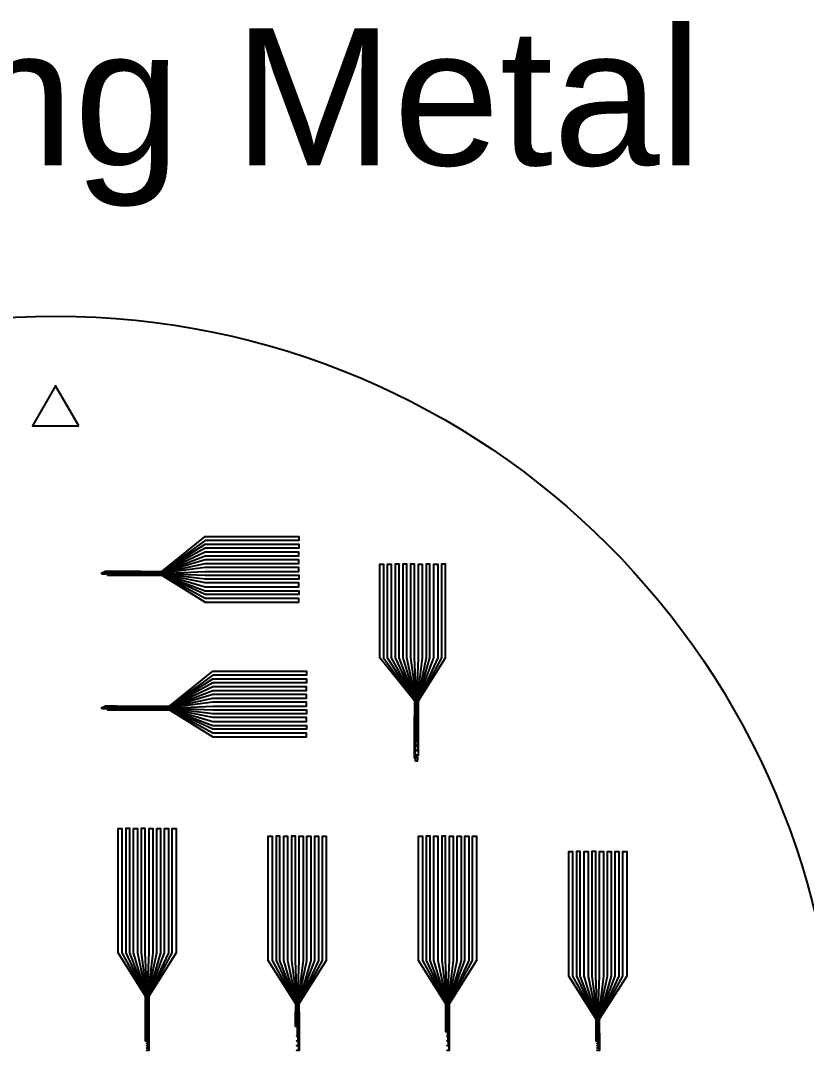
# Model space of a CAD drawing. Header units: millimetres. Extents: x 0 to 404, y 0 to 120.
# Drawn here: x 48.3 to 99, y 52.3 to 120.1 of the extents above; entities that cross this region are included whole.
import ezdxf

# ---------------------------------------------------------------- set-up
doc = ezdxf.new("R2010")
doc.units = ezdxf.units.MM
doc.layers.add('1st Metal', color=2, linetype='Continuous')
doc.layers.add('Aligner1', color=191, linetype='Continuous')
doc.styles.get("Standard").update_dxf_attribs({"font": 'arial.ttf'})

msp = doc.modelspace()

# ---------------------------------------------------------------- linework, layer by layer
at = {"layer": '1st Metal'}
for p, q in [((54.403, 84.249), (53.857, 84.249)), ((54.403, 84.261), (53.869, 84.261)), ((54.403, 84.276), (53.932, 84.276)), ((54.403, 84.303), (54.007, 84.303)), ((54.403, 84.342), (54.094, 84.342)), ((55.843, 84.468), (55.991, 84.468)), ((55.843, 84.456), (55.991, 84.456)), ((55.843, 84.441), (55.991, 84.441)), ((55.843, 84.429), (55.991, 84.429)), ((55.96, 84.387), (55.96, 84.357)), ((55.96, 84.357), (55.96, 84.387)), ((55.96, 84.357), (55.99, 84.357)), ((55.99, 84.357), (55.96, 84.357)), ((54.362, 75.758), (54.403, 75.758)), ((54.362, 75.746), (54.403, 75.746)), ((54.362, 75.731), (54.403, 75.731)), ((54.362, 75.719), (54.403, 75.719)), ((54.362, 75.704), (54.403, 75.704)), ((54.362, 75.692), (54.403, 75.692)), ((54.362, 75.632), (54.403, 75.632)), ((54.362, 75.62), (54.403, 75.62)), ((54.362, 75.605), (54.403, 75.605)), ((54.362, 75.593), (54.403, 75.593)), ((54.362, 75.578), (54.403, 75.578)), ((54.362, 75.566), (54.403, 75.566)), ((54.362, 75.551), (54.403, 75.551)), ((54.362, 75.539), (54.403, 75.539)), ((73.812, 75.045), (73.812, 75.075)), ((73.812, 75.075), (73.812, 75.045)), ((73.938, 72.651), (73.938, 72.616)), ((56.306, 54.551), (56.306, 54.592)), ((56.318, 54.551), (56.318, 54.592)), ((56.333, 54.551), (56.333, 54.592)), ((56.345, 54.551), (56.345, 54.592)), ((56.36, 54.551), (56.36, 54.592)), ((56.372, 54.551), (56.372, 54.592)), ((56.432, 54.551), (56.432, 54.592)), ((56.444, 54.551), (56.444, 54.592)), ((56.459, 54.551), (56.459, 54.592)), ((56.471, 54.551), (56.471, 54.592)), ((56.486, 54.551), (56.486, 54.592)), ((56.498, 54.551), (56.498, 54.592)), ((56.513, 54.551), (56.513, 54.592)), ((85.436, 54.551), (85.436, 54.592)), ((85.448, 54.551), (85.448, 54.592)), ((85.463, 54.551), (85.463, 54.592)), ((85.475, 54.551), (85.475, 54.592)), ((85.49, 54.551), (85.49, 54.592)), ((85.502, 54.551), (85.502, 54.592)), ((85.562, 54.551), (85.562, 54.592)), ((85.574, 54.551), (85.574, 54.592)), ((85.589, 54.551), (85.589, 54.592)), ((85.601, 54.551), (85.601, 54.592)), ((85.616, 54.551), (85.616, 54.592)), ((85.628, 54.551), (85.628, 54.592)), ((85.643, 54.551), (85.643, 54.592))]:
    msp.add_line(p, q, dxfattribs=at)
for points in [[(56.05, 84.474, -0.072993), (56.021, 84.478), (56.019, 84.479, 0.072993), (55.991, 84.483), (53.722, 84.483, 0.201221), (53.651, 84.453, 0.681472), (53.658, 84.436, -0.011355), (53.699, 84.437), (53.74, 84.437), (53.74, 84.307), (53.699, 84.307, -0.062124), (53.48, 84.334), (53.48, 84.41, -0.040545), (53.622, 84.434, -0.282415), (53.722, 84.495), (55.991, 84.495, -0.072993), (56.019, 84.491), (56.021, 84.49, 0.072993), (56.05, 84.486), (57.363, 84.486), (60.163, 86.747), (61.393, 86.747), (66.213, 86.747), (66.213, 86.497), (61.393, 86.497), (60.163, 86.497), (57.363, 84.474)], [(56.05, 84.447, -0.072993), (56.021, 84.451), (56.019, 84.452, 0.072993), (55.991, 84.456), (55.756, 84.456), (55.756, 84.387), (55.765, 84.387), (55.765, 84.357), (55.735, 84.357), (55.735, 84.387), (55.744, 84.387), (55.744, 84.468), (55.991, 84.468, -0.072993), (56.019, 84.464), (56.021, 84.463, 0.072993), (56.05, 84.459), (57.363, 84.459), (60.163, 86.247), (61.393, 86.247), (66.213, 86.247), (66.213, 85.997), (61.393, 85.997), (60.163, 85.997), (57.363, 84.447)], [(60.163, 85.497), (61.393, 85.497), (66.213, 85.497), (66.213, 85.747), (61.393, 85.747), (60.163, 85.747), (57.363, 84.432), (56.05, 84.432, -0.072993), (56.021, 84.436), (56.019, 84.437, 0.072993), (55.991, 84.441), (55.819, 84.441), (55.819, 84.387), (55.81, 84.387), (55.81, 84.357), (55.84, 84.357), (55.84, 84.387), (55.831, 84.387), (55.831, 84.429), (55.991, 84.429, -0.072993), (56.019, 84.425), (56.021, 84.424, 0.072993), (56.05, 84.42), (57.363, 84.42)], [(56.05, 84.405, -0.072993), (56.021, 84.409), (56.019, 84.41, 0.072993), (55.991, 84.414), (55.894, 84.414), (55.894, 84.387), (55.885, 84.387), (55.885, 84.357), (55.915, 84.357), (55.915, 84.387), (55.906, 84.387), (55.906, 84.402), (55.991, 84.402, -0.072993), (56.019, 84.398), (56.021, 84.397, 0.072993), (56.05, 84.393), (57.363, 84.393), (60.163, 84.997), (61.393, 84.997), (66.213, 84.997), (66.213, 85.247), (61.393, 85.247), (60.163, 85.247), (57.363, 84.405)], [(73.725, 75.135, -0.072993), (73.721, 75.106), (73.72, 75.104, 0.072993), (73.716, 75.075), (73.716, 72.469, 0.201221), (73.746, 72.398, 0.681472), (73.763, 72.406, -0.011355), (73.762, 72.446), (73.762, 72.487), (73.892, 72.487), (73.892, 72.446, -0.062124), (73.865, 72.227), (73.789, 72.227, -0.040545), (73.765, 72.369, -0.282415), (73.704, 72.469), (73.704, 75.075, -0.072993), (73.708, 75.104), (73.709, 75.106, 0.072993), (73.713, 75.135), (73.713, 76.11), (71.452, 78.91), (71.452, 80.14), (71.452, 84.96), (71.702, 84.96), (71.702, 80.14), (71.702, 78.91), (73.725, 76.11)], [(73.752, 75.135, -0.072993), (73.748, 75.106), (73.747, 75.104, 0.072993), (73.743, 75.075), (73.743, 74.166), (73.812, 74.166), (73.812, 74.175), (73.842, 74.175), (73.842, 74.145), (73.812, 74.145), (73.812, 74.154), (73.731, 74.154), (73.731, 75.075, -0.072993), (73.735, 75.104), (73.736, 75.106, 0.072993), (73.74, 75.135), (73.74, 76.11), (71.952, 78.91), (71.952, 80.14), (71.952, 84.96), (72.202, 84.96), (72.202, 80.14), (72.202, 78.91), (73.752, 76.11)], [(72.702, 78.91), (72.702, 80.14), (72.702, 84.96), (72.452, 84.96), (72.452, 80.14), (72.452, 78.91), (73.767, 76.11), (73.767, 75.135, -0.072993), (73.763, 75.106), (73.762, 75.104, 0.072993), (73.758, 75.075), (73.758, 74.454), (73.812, 74.454), (73.812, 74.445), (73.842, 74.445), (73.842, 74.475), (73.812, 74.475), (73.812, 74.466), (73.77, 74.466), (73.77, 75.075, -0.072993), (73.774, 75.104), (73.775, 75.106, 0.072993), (73.779, 75.135), (73.779, 76.11)], [(73.794, 75.135, -0.072993), (73.79, 75.106), (73.789, 75.104, 0.072993), (73.785, 75.075), (73.785, 74.754), (73.812, 74.754), (73.812, 74.745), (73.842, 74.745), (73.842, 74.775), (73.812, 74.775), (73.812, 74.766), (73.797, 74.766), (73.797, 75.075, -0.072993), (73.801, 75.104), (73.802, 75.106, 0.072993), (73.806, 75.135), (73.806, 76.11), (73.202, 78.91), (73.202, 80.14), (73.202, 84.96), (72.952, 84.96), (72.952, 80.14), (72.952, 78.91), (73.794, 76.11)], [(74.952, 78.91), (74.952, 80.14), (74.952, 84.96), (75.202, 84.96), (75.202, 80.14), (75.202, 78.91), (73.914, 76.11), (73.914, 75.135, 0.072993), (73.918, 75.106), (73.919, 75.104, -0.072993), (73.923, 75.075), (73.923, 72.904), (73.842, 72.904), (73.842, 72.895), (73.812, 72.895), (73.812, 72.925), (73.842, 72.925), (73.842, 72.916), (73.911, 72.916), (73.911, 75.075, 0.072993), (73.907, 75.104), (73.906, 75.106, -0.072993), (73.902, 75.135), (73.902, 76.11)], [(73.86, 75.135, 0.072993), (73.864, 75.106), (73.865, 75.104, -0.072993), (73.869, 75.075), (73.869, 73.504), (73.842, 73.504), (73.842, 73.495), (73.812, 73.495), (73.812, 73.525), (73.842, 73.525), (73.842, 73.516), (73.857, 73.516), (73.857, 74.422), (73.857, 75.075, 0.072993), (73.853, 75.104), (73.852, 75.106, -0.072993), (73.848, 75.135), (73.848, 76.11), (73.952, 78.91), (73.952, 80.14), (73.952, 84.96), (74.202, 84.96), (74.202, 80.14), (74.202, 78.91), (73.86, 76.11)], [(74.702, 78.91), (74.702, 80.14), (74.702, 84.96), (74.452, 84.96), (74.452, 80.14), (74.452, 78.91), (73.875, 76.11), (73.875, 75.135, 0.072993), (73.879, 75.106), (73.88, 75.104, -0.072993), (73.884, 75.075), (73.884, 73.216), (73.842, 73.216), (73.842, 73.225), (73.812, 73.225), (73.812, 73.195), (73.842, 73.195), (73.842, 73.204), (73.896, 73.204), (73.896, 75.075, 0.072993), (73.892, 75.104), (73.891, 75.106, -0.072993), (73.887, 75.135), (73.887, 76.11)], [(53.869, 84.357), (53.878, 84.357), (53.878, 84.387), (53.848, 84.387), (53.848, 84.357), (53.857, 84.357), (53.857, 84.249), (55.991, 84.249, 0.072993), (56.019, 84.253), (56.021, 84.254, -0.072993), (56.05, 84.258), (57.363, 84.258), (60.163, 82.497), (61.393, 82.497), (66.213, 82.497), (66.213, 82.747), (61.393, 82.747), (60.163, 82.747), (57.363, 84.27), (56.05, 84.27, 0.072993), (56.021, 84.266), (56.019, 84.265, -0.072993), (55.991, 84.261), (53.869, 84.261)], [(54.462, 75.764, -0.072993), (54.434, 75.768), (54.432, 75.769, 0.072993), (54.403, 75.773), (53.722, 75.773, 0.201221), (53.651, 75.743, 0.681472), (53.658, 75.726, -0.011355), (53.699, 75.727), (53.74, 75.727), (53.74, 75.597), (53.699, 75.597, -0.062124), (53.48, 75.624), (53.48, 75.7, -0.040545), (53.622, 75.724, -0.282415), (53.722, 75.785), (54.403, 75.785, -0.072993), (54.432, 75.781), (54.434, 75.78, 0.072993), (54.462, 75.776), (57.863, 75.776), (60.663, 78.037), (61.893, 78.037), (66.713, 78.037), (66.713, 77.787), (61.893, 77.787), (60.663, 77.787), (57.863, 75.764)], [(54.462, 75.737, -0.072993), (54.434, 75.741), (54.432, 75.742, 0.072993), (54.403, 75.746), (54.169, 75.746), (54.169, 75.677), (54.178, 75.677), (54.178, 75.647), (54.148, 75.647), (54.148, 75.677), (54.157, 75.677), (54.157, 75.758), (54.403, 75.758, -0.072993), (54.432, 75.754), (54.434, 75.753, 0.072993), (54.462, 75.749), (57.863, 75.749), (60.663, 77.537), (61.893, 77.537), (66.713, 77.537), (66.713, 77.287), (61.893, 77.287), (60.663, 77.287), (57.863, 75.737)], [(60.663, 76.787), (61.893, 76.787), (66.713, 76.787), (66.713, 77.037), (61.893, 77.037), (60.663, 77.037), (57.863, 75.722), (54.462, 75.722, -0.072993), (54.434, 75.726), (54.432, 75.727, 0.072993), (54.403, 75.731), (54.232, 75.731), (54.232, 75.677), (54.223, 75.677), (54.223, 75.647), (54.253, 75.647), (54.253, 75.677), (54.244, 75.677), (54.244, 75.719), (54.403, 75.719, -0.072993), (54.432, 75.715), (54.434, 75.714, 0.072993), (54.462, 75.71), (57.863, 75.71)], [(54.462, 75.695, -0.072993), (54.434, 75.699), (54.432, 75.7, 0.072993), (54.403, 75.704), (54.307, 75.704), (54.307, 75.677), (54.298, 75.677), (54.298, 75.647), (54.328, 75.647), (54.328, 75.677), (54.319, 75.677), (54.319, 75.692), (54.403, 75.692, -0.072993), (54.432, 75.688), (54.434, 75.687, 0.072993), (54.462, 75.683), (57.863, 75.683), (60.663, 76.287), (61.893, 76.287), (66.713, 76.287), (66.713, 76.537), (61.893, 76.537), (60.663, 76.537), (57.863, 75.695)], [(54.462, 75.56, 0.072993), (54.434, 75.556), (54.432, 75.555, -0.072993), (54.403, 75.551), (53.869, 75.551), (53.869, 75.647), (53.878, 75.647), (53.878, 75.677), (53.848, 75.677), (53.848, 75.647), (53.857, 75.647), (53.857, 75.539), (54.403, 75.539, 0.072993), (54.432, 75.543), (54.434, 75.544, -0.072993), (54.462, 75.548), (57.863, 75.548), (60.663, 73.787), (61.893, 73.787), (66.713, 73.787), (66.713, 74.037), (61.893, 74.037), (60.663, 74.037), (57.863, 75.56)], [(60.663, 74.537), (61.893, 74.537), (66.713, 74.537), (66.713, 74.287), (61.893, 74.287), (60.663, 74.287), (57.863, 75.575), (54.462, 75.575, 0.072993), (54.434, 75.571), (54.432, 75.57, -0.072993), (54.403, 75.566), (53.932, 75.566), (53.932, 75.647), (53.923, 75.647), (53.923, 75.677), (53.953, 75.677), (53.953, 75.647), (53.944, 75.647), (53.944, 75.578), (54.403, 75.578, 0.072993), (54.432, 75.582), (54.434, 75.583, -0.072993), (54.462, 75.587), (57.863, 75.587)], [(54.462, 75.614, 0.072993), (54.434, 75.61), (54.432, 75.609, -0.072993), (54.403, 75.605), (54.019, 75.605), (54.019, 75.647), (54.028, 75.647), (54.028, 75.677), (53.998, 75.677), (53.998, 75.647), (54.007, 75.647), (54.007, 75.593), (54.403, 75.593, 0.072993), (54.432, 75.597), (54.434, 75.598, -0.072993), (54.462, 75.602), (57.863, 75.602), (60.663, 74.787), (61.893, 74.787), (66.713, 74.787), (66.713, 75.037), (61.893, 75.037), (60.663, 75.037), (57.863, 75.614)], [(54.462, 75.629, 0.072993), (54.434, 75.625), (54.432, 75.624, -0.072993), (54.403, 75.62), (54.082, 75.62), (54.082, 75.647), (54.073, 75.647), (54.073, 75.677), (54.103, 75.677), (54.103, 75.647), (54.094, 75.647), (54.094, 75.632), (54.403, 75.632, 0.072993), (54.432, 75.636), (54.434, 75.637, -0.072993), (54.462, 75.641), (57.863, 75.641), (60.663, 75.537), (61.893, 75.537), (66.713, 75.537), (66.713, 75.287), (61.893, 75.287), (60.663, 75.287), (57.863, 75.629)], [(54.79, 59.826), (56.327, 57.026), (56.327, 54.651, -0.072993), (56.323, 54.622), (56.322, 54.62, 0.072993), (56.318, 54.592), (56.318, 54.132), (56.387, 54.132), (56.387, 54.141), (56.417, 54.141), (56.417, 54.111), (56.387, 54.111), (56.387, 54.12), (56.306, 54.12), (56.306, 54.592, -0.072993), (56.31, 54.62), (56.311, 54.622, 0.072993), (56.315, 54.651), (56.315, 57.026), (54.54, 59.826), (54.54, 67.876), (54.79, 67.876)], [(55.04, 59.826), (56.342, 57.026), (56.342, 54.651, -0.072993), (56.338, 54.622), (56.337, 54.62, 0.072993), (56.333, 54.592), (56.333, 54.27), (56.387, 54.27), (56.387, 54.261), (56.417, 54.261), (56.417, 54.291), (56.387, 54.291), (56.387, 54.282), (56.345, 54.282), (56.345, 54.592, -0.072993), (56.349, 54.62), (56.35, 54.622, 0.072993), (56.354, 54.651), (56.354, 57.026), (55.29, 59.826), (55.29, 67.876), (55.04, 67.876)], [(55.79, 59.826), (56.381, 57.026), (56.381, 54.651, -0.072993), (56.377, 54.622), (56.376, 54.62, 0.072993), (56.372, 54.592), (56.372, 54.432), (56.387, 54.432), (56.387, 54.441), (56.417, 54.441), (56.417, 54.411), (56.387, 54.411), (56.387, 54.42), (56.36, 54.42), (56.36, 54.592, -0.072993), (56.364, 54.62), (56.365, 54.622, 0.072993), (56.369, 54.651), (56.369, 57.026), (55.54, 59.826), (55.54, 67.876), (55.79, 67.876)], [(58.29, 59.826), (56.516, 57.026), (56.516, 54.651, 0.072993), (56.52, 54.622), (56.521, 54.62, -0.072993), (56.525, 54.592), (56.525, 53.52), (56.417, 53.52), (56.417, 53.511), (56.387, 53.511), (56.387, 53.541), (56.417, 53.541), (56.417, 53.532), (56.513, 53.532), (56.513, 54.592, 0.072993), (56.509, 54.62), (56.508, 54.622, -0.072993), (56.504, 54.651), (56.504, 57.026), (58.04, 59.826), (58.04, 67.876), (58.29, 67.876)], [(57.79, 59.826), (56.489, 57.026), (56.489, 54.651, 0.072993), (56.493, 54.622), (56.494, 54.62, -0.072993), (56.498, 54.592), (56.498, 53.67), (56.417, 53.67), (56.417, 53.661), (56.387, 53.661), (56.387, 53.691), (56.417, 53.691), (56.417, 53.682), (56.486, 53.682), (56.486, 54.592, 0.072993), (56.482, 54.62), (56.481, 54.622, -0.072993), (56.477, 54.651), (56.477, 57.026), (57.54, 59.826), (57.54, 67.876), (57.79, 67.876)], [(57.29, 59.826), (56.462, 57.026), (56.462, 54.651, 0.072993), (56.466, 54.622), (56.467, 54.62, -0.072993), (56.471, 54.592), (56.471, 53.82), (56.417, 53.82), (56.417, 53.811), (56.387, 53.811), (56.387, 53.841), (56.417, 53.841), (56.417, 53.832), (56.459, 53.832), (56.459, 54.592, 0.072993), (56.455, 54.62), (56.454, 54.622, -0.072993), (56.45, 54.651), (56.45, 57.026), (57.04, 59.826), (57.04, 67.876), (57.29, 67.876)], [(56.79, 59.826), (56.435, 57.026), (56.435, 54.651, 0.072993), (56.439, 54.622), (56.44, 54.62, -0.072993), (56.444, 54.592), (56.444, 53.97), (56.417, 53.97), (56.417, 53.961), (56.387, 53.961), (56.387, 53.991), (56.417, 53.991), (56.417, 53.982), (56.432, 53.982), (56.432, 54.592, 0.072993), (56.428, 54.62), (56.427, 54.622, -0.072993), (56.423, 54.651), (56.423, 57.026), (56.54, 59.826), (56.54, 67.876), (56.79, 67.876)], [(64.5, 59.326), (66.037, 56.526), (66.037, 56.051, -0.072993), (66.033, 56.022), (66.032, 56.02, 0.072993), (66.028, 55.992), (66.028, 55.082), (66.097, 55.082), (66.097, 55.091), (66.127, 55.091), (66.127, 55.061), (66.097, 55.061), (66.097, 55.07), (66.016, 55.07), (66.016, 55.992, -0.072993), (66.02, 56.02), (66.021, 56.022, 0.072993), (66.025, 56.051), (66.025, 56.526), (64.25, 59.326), (64.25, 67.376), (64.5, 67.376)], [(64.75, 59.326), (66.052, 56.526), (66.052, 56.051, -0.072993), (66.048, 56.022), (66.047, 56.02, 0.072993), (66.043, 55.992), (66.043, 55.37), (66.097, 55.37), (66.097, 55.361), (66.127, 55.361), (66.127, 55.391), (66.097, 55.391), (66.097, 55.382), (66.055, 55.382), (66.055, 55.992, -0.072993), (66.059, 56.02), (66.06, 56.022, 0.072993), (66.064, 56.051), (66.064, 56.526), (65, 59.326), (65, 67.376), (64.75, 67.376)], [(65.5, 59.326), (66.091, 56.526), (66.091, 56.051, -0.072993), (66.087, 56.022), (66.086, 56.02, 0.072993), (66.082, 55.992), (66.082, 55.682), (66.097, 55.682), (66.097, 55.691), (66.127, 55.691), (66.127, 55.661), (66.097, 55.661), (66.097, 55.67), (66.07, 55.67), (66.07, 55.992, -0.072993), (66.074, 56.02), (66.075, 56.022, 0.072993), (66.079, 56.051), (66.079, 56.526), (65.25, 59.326), (65.25, 67.376), (65.5, 67.376)], [(68, 59.326), (66.226, 56.526), (66.226, 56.051, 0.072993), (66.23, 56.022), (66.231, 56.02, -0.072993), (66.235, 55.992), (66.235, 53.52), (66.127, 53.52), (66.127, 53.511), (66.097, 53.511), (66.097, 53.541), (66.127, 53.541), (66.127, 53.532), (66.223, 53.532), (66.223, 55.992, 0.072993), (66.219, 56.02), (66.218, 56.022, -0.072993), (66.214, 56.051), (66.214, 56.526), (67.75, 59.326), (67.75, 67.376), (68, 67.376)], [(67.5, 59.326), (66.199, 56.526), (66.199, 56.051, 0.072993), (66.203, 56.022), (66.204, 56.02, -0.072993), (66.208, 55.992), (66.208, 53.82), (66.127, 53.82), (66.127, 53.811), (66.097, 53.811), (66.097, 53.841), (66.127, 53.841), (66.127, 53.832), (66.196, 53.832), (66.196, 55.992, 0.072993), (66.192, 56.02), (66.191, 56.022, -0.072993), (66.187, 56.051), (66.187, 56.526), (67.25, 59.326), (67.25, 67.376), (67.5, 67.376)], [(67, 59.326), (66.172, 56.526), (66.172, 56.051, 0.072993), (66.176, 56.022), (66.177, 56.02, -0.072993), (66.181, 55.992), (66.181, 54.12), (66.127, 54.12), (66.127, 54.111), (66.097, 54.111), (66.097, 54.141), (66.127, 54.141), (66.127, 54.132), (66.169, 54.132), (66.169, 55.992, 0.072993), (66.165, 56.02), (66.164, 56.022, -0.072993), (66.16, 56.051), (66.16, 56.526), (66.75, 59.326), (66.75, 67.376), (67, 67.376)], [(66.5, 59.326), (66.145, 56.526), (66.145, 56.051, 0.072993), (66.149, 56.022), (66.15, 56.02, -0.072993), (66.154, 55.992), (66.154, 54.42), (66.127, 54.42), (66.127, 54.411), (66.097, 54.411), (66.097, 54.441), (66.127, 54.441), (66.127, 54.432), (66.142, 54.432), (66.142, 55.992, 0.072993), (66.138, 56.02), (66.137, 56.022, -0.072993), (66.133, 56.051), (66.133, 56.526), (66.25, 59.326), (66.25, 67.376), (66.5, 67.376)], [(74.21, 59.326), (75.747, 56.526), (75.747, 55.701, -0.072993), (75.743, 55.672), (75.742, 55.67, 0.072993), (75.738, 55.642), (75.738, 54.732), (75.807, 54.732), (75.807, 54.741), (75.837, 54.741), (75.837, 54.711), (75.807, 54.711), (75.807, 54.72), (75.726, 54.72), (75.726, 55.642, -0.072993), (75.73, 55.67), (75.731, 55.672, 0.072993), (75.735, 55.701), (75.735, 56.526), (73.96, 59.326), (73.96, 67.376), (74.21, 67.376)], [(74.46, 59.326), (75.762, 56.526), (75.762, 55.701, -0.072993), (75.758, 55.672), (75.757, 55.67, 0.072993), (75.753, 55.642), (75.753, 55.02), (75.807, 55.02), (75.807, 55.011), (75.837, 55.011), (75.837, 55.041), (75.807, 55.041), (75.807, 55.032), (75.765, 55.032), (75.765, 55.642, -0.072993), (75.769, 55.67), (75.77, 55.672, 0.072993), (75.774, 55.701), (75.774, 56.526), (74.71, 59.326), (74.71, 67.376), (74.46, 67.376)], [(75.21, 59.326), (75.801, 56.526), (75.801, 55.701, -0.072993), (75.797, 55.672), (75.796, 55.67, 0.072993), (75.792, 55.642), (75.792, 55.332), (75.807, 55.332), (75.807, 55.341), (75.837, 55.341), (75.837, 55.311), (75.807, 55.311), (75.807, 55.32), (75.78, 55.32), (75.78, 55.642, -0.072993), (75.784, 55.67), (75.785, 55.672, 0.072993), (75.789, 55.701), (75.789, 56.526), (74.96, 59.326), (74.96, 67.376), (75.21, 67.376)], [(77.71, 59.326), (75.936, 56.526), (75.936, 55.701, 0.072993), (75.94, 55.672), (75.941, 55.67, -0.072993), (75.945, 55.642), (75.945, 53.52), (75.837, 53.52), (75.837, 53.511), (75.807, 53.511), (75.807, 53.541), (75.837, 53.541), (75.837, 53.532), (75.933, 53.532), (75.933, 55.642, 0.072993), (75.929, 55.67), (75.928, 55.672, -0.072993), (75.924, 55.701), (75.924, 56.526), (77.46, 59.326), (77.46, 67.376), (77.71, 67.376)], [(77.21, 59.326), (75.909, 56.526), (75.909, 55.701, 0.072993), (75.913, 55.672), (75.914, 55.67, -0.072993), (75.918, 55.642), (75.918, 53.82), (75.837, 53.82), (75.837, 53.811), (75.807, 53.811), (75.807, 53.841), (75.837, 53.841), (75.837, 53.832), (75.906, 53.832), (75.906, 55.642, 0.072993), (75.902, 55.67), (75.901, 55.672, -0.072993), (75.897, 55.701), (75.897, 56.526), (76.96, 59.326), (76.96, 67.376), (77.21, 67.376)], [(76.71, 59.326), (75.882, 56.526), (75.882, 55.701, 0.072993), (75.886, 55.672), (75.887, 55.67, -0.072993), (75.891, 55.642), (75.891, 54.12), (75.837, 54.12), (75.837, 54.111), (75.807, 54.111), (75.807, 54.141), (75.837, 54.141), (75.837, 54.132), (75.879, 54.132), (75.879, 55.642, 0.072993), (75.875, 55.67), (75.874, 55.672, -0.072993), (75.87, 55.701), (75.87, 56.526), (76.46, 59.326), (76.46, 67.376), (76.71, 67.376)], [(76.21, 59.326), (75.855, 56.526), (75.855, 55.701, 0.072993), (75.859, 55.672), (75.86, 55.67, -0.072993), (75.864, 55.642), (75.864, 54.42), (75.837, 54.42), (75.837, 54.411), (75.807, 54.411), (75.807, 54.441), (75.837, 54.441), (75.837, 54.432), (75.852, 54.432), (75.852, 55.642, 0.072993), (75.848, 55.67), (75.847, 55.672, -0.072993), (75.843, 55.701), (75.843, 56.526), (75.96, 59.326), (75.96, 67.376), (76.21, 67.376)], [(83.92, 58.326), (85.457, 55.526), (85.457, 54.651, -0.072993), (85.453, 54.622), (85.452, 54.62, 0.072993), (85.448, 54.592), (85.448, 54.132), (85.517, 54.132), (85.517, 54.141), (85.547, 54.141), (85.547, 54.111), (85.517, 54.111), (85.517, 54.12), (85.436, 54.12), (85.436, 54.592, -0.072993), (85.44, 54.62), (85.441, 54.622, 0.072993), (85.445, 54.651), (85.445, 55.526), (83.67, 58.326), (83.67, 66.376), (83.92, 66.376)], [(84.17, 58.326), (85.472, 55.526), (85.472, 54.651, -0.072993), (85.468, 54.622), (85.467, 54.62, 0.072993), (85.463, 54.592), (85.463, 54.27), (85.517, 54.27), (85.517, 54.261), (85.547, 54.261), (85.547, 54.291), (85.517, 54.291), (85.517, 54.282), (85.475, 54.282), (85.475, 54.592, -0.072993), (85.479, 54.62), (85.48, 54.622, 0.072993), (85.484, 54.651), (85.484, 55.526), (84.42, 58.326), (84.42, 66.376), (84.17, 66.376)], [(84.92, 58.326), (85.511, 55.526), (85.511, 54.651, -0.072993), (85.507, 54.622), (85.506, 54.62, 0.072993), (85.502, 54.592), (85.502, 54.432), (85.517, 54.432), (85.517, 54.441), (85.547, 54.441), (85.547, 54.411), (85.517, 54.411), (85.517, 54.42), (85.49, 54.42), (85.49, 54.592, -0.072993), (85.494, 54.62), (85.495, 54.622, 0.072993), (85.499, 54.651), (85.499, 55.526), (84.67, 58.326), (84.67, 66.376), (84.92, 66.376)], [(87.42, 58.326), (85.646, 55.526), (85.646, 54.651, 0.072993), (85.65, 54.622), (85.651, 54.62, -0.072993), (85.655, 54.592), (85.655, 53.52), (85.547, 53.52), (85.547, 53.511), (85.517, 53.511), (85.517, 53.541), (85.547, 53.541), (85.547, 53.532), (85.643, 53.532), (85.643, 54.592, 0.072993), (85.639, 54.62), (85.638, 54.622, -0.072993), (85.634, 54.651), (85.634, 55.526), (87.17, 58.326), (87.17, 66.376), (87.42, 66.376)], [(86.92, 58.326), (85.619, 55.526), (85.619, 54.651, 0.072993), (85.623, 54.622), (85.624, 54.62, -0.072993), (85.628, 54.592), (85.628, 53.67), (85.547, 53.67), (85.547, 53.661), (85.517, 53.661), (85.517, 53.691), (85.547, 53.691), (85.547, 53.682), (85.616, 53.682), (85.616, 54.592, 0.072993), (85.612, 54.62), (85.611, 54.622, -0.072993), (85.607, 54.651), (85.607, 55.526), (86.67, 58.326), (86.67, 66.376), (86.92, 66.376)], [(86.42, 58.326), (85.592, 55.526), (85.592, 54.651, 0.072993), (85.596, 54.622), (85.597, 54.62, -0.072993), (85.601, 54.592), (85.601, 53.82), (85.547, 53.82), (85.547, 53.811), (85.517, 53.811), (85.517, 53.841), (85.547, 53.841), (85.547, 53.832), (85.589, 53.832), (85.589, 54.592, 0.072993), (85.585, 54.62), (85.584, 54.622, -0.072993), (85.58, 54.651), (85.58, 55.526), (86.17, 58.326), (86.17, 66.376), (86.42, 66.376)], [(85.92, 58.326), (85.565, 55.526), (85.565, 54.651, 0.072993), (85.569, 54.622), (85.57, 54.62, -0.072993), (85.574, 54.592), (85.574, 53.97), (85.547, 53.97), (85.547, 53.961), (85.517, 53.961), (85.517, 53.991), (85.547, 53.991), (85.547, 53.982), (85.562, 53.982), (85.562, 54.592, 0.072993), (85.558, 54.62), (85.557, 54.622, -0.072993), (85.553, 54.651), (85.553, 55.526), (85.67, 58.326), (85.67, 66.376), (85.92, 66.376)]]:
    msp.add_lwpolyline(points, format="xyb", close=True, dxfattribs=at)
for points in [[(55.99, 84.378), (55.99, 84.387), (55.99, 84.378), (55.99, 84.387), (55.96, 84.387), (55.96, 84.357), (55.99, 84.357), (55.99, 84.366), (57.363, 84.366), (60.163, 84.497), (61.393, 84.497), (66.213, 84.497), (66.213, 84.747), (61.393, 84.747), (60.163, 84.747), (57.363, 84.378)], [(55.96, 84.387), (55.99, 84.387)], [(55.99, 84.357), (55.99, 84.366)], [(54.373, 75.647), (54.403, 75.647)], [(73.812, 75.045), (73.842, 75.045)], [(73.842, 75.045), (73.842, 75.075)], [(56.04, 59.826), (56.396, 57.026), (56.396, 54.591), (56.387, 54.591), (56.387, 54.561), (56.417, 54.561), (56.417, 54.591), (56.408, 54.591), (56.408, 57.026), (56.29, 59.826), (56.29, 67.876), (56.04, 67.876)], [(65.75, 59.326), (66.106, 56.526), (66.106, 55.991), (66.097, 55.991), (66.097, 55.961), (66.127, 55.961), (66.127, 55.991), (66.118, 55.991), (66.118, 56.526), (66, 59.326), (66, 67.376), (65.75, 67.376)], [(75.46, 59.326), (75.816, 56.526), (75.816, 55.641), (75.807, 55.641), (75.807, 55.611), (75.837, 55.611), (75.837, 55.641), (75.828, 55.641), (75.828, 56.526), (75.71, 59.326), (75.71, 67.376), (75.46, 67.376)], [(85.17, 58.326), (85.526, 55.526), (85.526, 54.591), (85.517, 54.591), (85.517, 54.561), (85.547, 54.561), (85.547, 54.591), (85.538, 54.591), (85.538, 55.526), (85.42, 58.326), (85.42, 66.376), (85.17, 66.376)]]:
    msp.add_lwpolyline(points, close=True, dxfattribs=at)
for points in [[(73.833, 75.075), (73.842, 75.075), (73.833, 75.075), (73.833, 76.11), (73.702, 78.91), (73.702, 80.14), (73.702, 84.96), (73.452, 84.96), (73.452, 80.14), (73.452, 78.91), (73.821, 76.11), (73.821, 75.075), (73.812, 75.075), (73.821, 75.075)], [(54.373, 75.677), (54.373, 75.647), (54.373, 75.677), (54.403, 75.677), (54.373, 75.677), (54.373, 75.647), (54.403, 75.647), (54.403, 75.656), (54.403, 75.647), (54.403, 75.656), (57.863, 75.656), (60.663, 75.787), (61.893, 75.787), (66.713, 75.787), (66.713, 76.037), (61.893, 76.037), (60.663, 76.037), (57.863, 75.668), (54.403, 75.668), (54.403, 75.677), (54.403, 75.668)]]:
    msp.add_lwpolyline(points, dxfattribs=at)
for points in [[(73.95, 72.639), (73.95, 72.604), (73.95, 75.075, 0.072993), (73.946, 75.104), (73.945, 75.106, -0.072993), (73.941, 75.135), (73.941, 76.11), (75.702, 78.91), (75.702, 80.14), (75.702, 84.96), (75.452, 84.96), (75.452, 80.14), (75.452, 78.91), (73.929, 76.11), (73.929, 75.135, 0.072993), (73.933, 75.106), (73.934, 75.104, -0.072993), (73.938, 75.075), (73.938, 72.616), (73.842, 72.616), (73.842, 72.625), (73.812, 72.625), (73.812, 72.595), (73.842, 72.595), (73.842, 72.604), (73.95, 72.604)], [(53.944, 84.288), (55.991, 84.288, 0.072993), (56.019, 84.292), (56.021, 84.293, -0.072993), (56.05, 84.297), (57.363, 84.297), (60.163, 83.247), (61.393, 83.247), (66.213, 83.247), (66.213, 82.997), (61.393, 82.997), (60.163, 82.997), (57.363, 84.285), (56.05, 84.285, 0.072993), (56.021, 84.281), (56.019, 84.28, -0.072993), (55.991, 84.276), (53.932, 84.276), (53.932, 84.357), (53.923, 84.357), (53.923, 84.387), (53.953, 84.387), (53.953, 84.357), (53.944, 84.357), (53.944, 84.288), (54.403, 84.288)], [(54.019, 84.315), (54.019, 84.357), (54.028, 84.357), (54.028, 84.387), (53.998, 84.387), (53.998, 84.357), (54.007, 84.357), (54.007, 84.303), (55.991, 84.303, 0.072993), (56.019, 84.307), (56.021, 84.308, -0.072993), (56.05, 84.312), (57.363, 84.312), (60.163, 83.497), (61.393, 83.497), (66.213, 83.497), (66.213, 83.747), (61.393, 83.747), (60.163, 83.747), (57.363, 84.324), (56.05, 84.324, 0.072993), (56.021, 84.32), (56.019, 84.319, -0.072993), (55.991, 84.315), (54.019, 84.315), (54.403, 84.315)], [(54.082, 84.33), (54.082, 84.357), (54.073, 84.357), (54.073, 84.387), (54.103, 84.387), (54.103, 84.357), (54.094, 84.357), (54.094, 84.342), (55.991, 84.342, 0.072993), (56.019, 84.346), (56.021, 84.347, -0.072993), (56.05, 84.351), (57.363, 84.351), (60.163, 84.247), (61.393, 84.247), (66.213, 84.247), (66.213, 83.997), (61.393, 83.997), (60.163, 83.997), (57.363, 84.339), (56.05, 84.339, 0.072993), (56.021, 84.335), (56.019, 84.334, -0.072993), (55.991, 84.33), (54.082, 84.33), (54.403, 84.33)]]:
    msp.add_lwpolyline(points, format="xyb", dxfattribs=at)
msp.add_circle((50.5, 50.5), 50.5, dxfattribs=at)
at = {"layer": 'Aligner1'}
msp.add_lwpolyline([(52, 93.902), (50.5, 96.5), (49, 93.902)], close=True, dxfattribs=at)

# ---------------------------------------------------------------- texts
msp.add_text('Recording Metal', height=8.86434).set_placement((2.135, 110.759))

doc.saveas('drawing.dxf')
